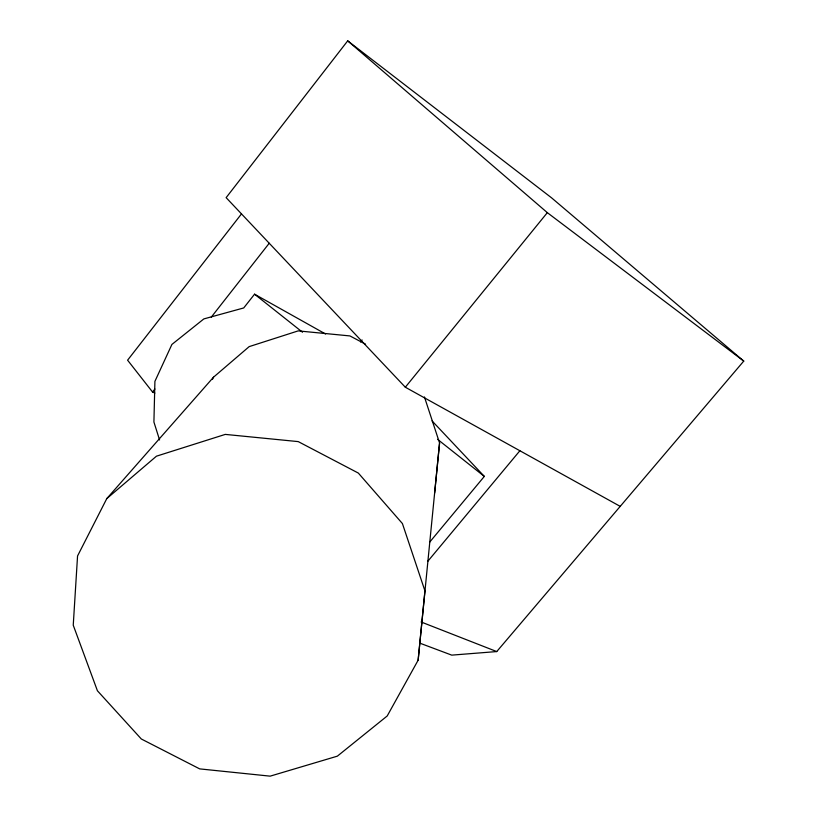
<?xml version="1.0" encoding="UTF-8"?>
<svg xmlns="http://www.w3.org/2000/svg" width="817" height="817" viewBox="0 0 817 817"><rect width="100%" height="100%" fill="white"/><g stroke="black" fill="none" stroke-linecap="round" stroke-linejoin="round"><path stroke-width="1.23" d="M418.141 660.187L424.952 590.895L402.413 523.554L358.336 473.074L298.236 441.609L225.278 434.399L156.456 456.182L106.772 498.625L77.554 555.968L73.244 625.209L97.417 690.763L141.31 738.987L199.695 768.889L270.151 776.15L337.35 756.164L387.207 715.968L418.141 660.187L439.566 442.967L424.432 396.939M434.634 493.08L439.566 442.967M212.389 379.415L213.533 377.178L249.185 346.612L298.195 330.885L349.931 335.93L365.597 344.202M419.672 643.091L451.74 655.132L496.746 651.568L743.756 361.094L551.557 197.826L347.705 40.85L226.135 197.653L405.324 387.227L620.215 506.377M241.495 213.891L127.595 360.185L152.544 392.017L154.852 393.089M152.544 392.017L154.893 389.015M211.286 317.129L269.232 243.241M325.564 334L254.557 294.191L243.721 307.948L203.841 318.916L171.907 344.437L154.913 381.355L153.913 422.032L159.581 439.975M360.511 341.955L362.105 339.974M405.324 387.227L547.329 212.655L743.756 361.094M429.711 542.1L484.328 476.403L432.05 420.908M427.914 561.156L519.888 450.739M106.772 498.625L213.533 377.178M421.112 621.982L496.746 651.568M254.557 294.191L302.545 332.253M437.555 439.311L484.328 476.403M347.705 40.85L547.329 212.655"/></g></svg>
